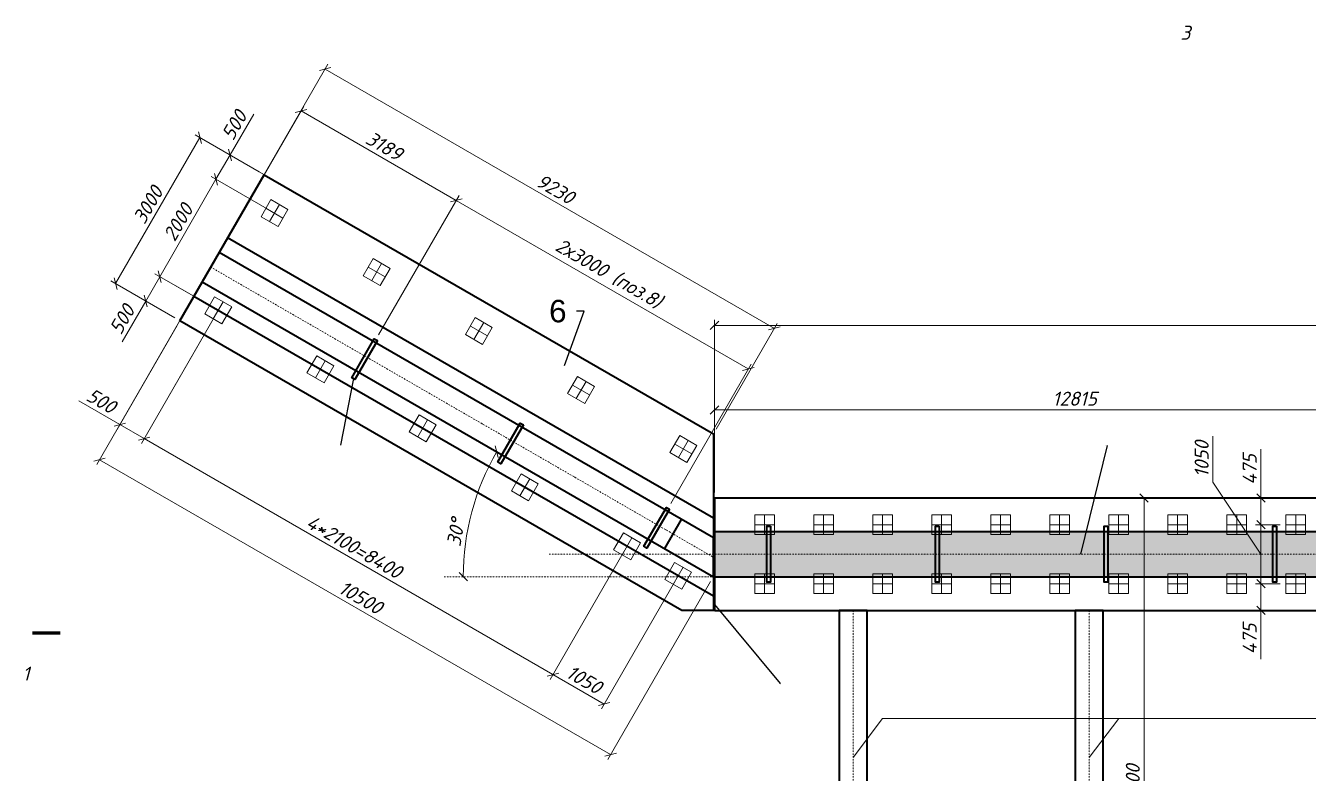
# Model space of a CAD drawing. Header units: millimetres. Extents: x 1725 to 53986, y 1481 to 48803.
# Drawn here: x 3756 to 26577, y 35493 to 48803 of the extents above; entities that cross this region are included whole.
import ezdxf
from ezdxf import colors
from ezdxf.entities.mleader import LeaderData, LeaderLine
from ezdxf.math import Vec2, Vec3

# ---------------------------------------------------------------- set-up
doc = ezdxf.new("R2010")
doc.units = ezdxf.units.MM
doc.linetypes.add('DASHDOT', pattern=[25.4, 12.7, -6.35, 0, -6.35])
doc.linetypes.add('DASHED', pattern=[19.05, 12.7, -6.35])
doc.layers.get('Defpoints').update_dxf_attribs({"color": 6})
for name, color, linetype, lineweight in [('$Выноски', 5, 'Continuous', 13), ('$Оси', 1, 'DASHDOT', 13), ('$Пунктир', 3, 'DASHED', 13), ('$Размеры', 5, 'Continuous', 13), ('$Слои конструкции', 7, 'Continuous', 35), ('$Тонкие', 8, 'Continuous', 13)]:
    doc.layers.add(name, color=color, linetype=linetype, lineweight=lineweight)
doc.styles.add('@ТРАНСПРОЕКТ', font='isocpeur.ttf', dxfattribs={"oblique": 15})
doc.styles.get("Standard").update_dxf_attribs({"font": 'arial.ttf'})
doc.dimstyles.new('@TN  1-100', dxfattribs={"dimscale": 100, "dimtxt": 2.5, "dimasz": 1.5, "dimexe": 0.7, "dimexo": 1, "dimgap": 0.5, "dimtad": 1, "dimdec": 0, "dimzin": 0, "dimdsep": 46, "dimtxsty": '@ТРАНСПРОЕКТ', "dimblk": 'OBLIQUE', "dimcen": 0, "dimclrd": 256, "dimclre": 256, "dimclrt": 256, "dimaunit": 1, "dimadec": 3, "dimazin": 0, "dimtfac": 1, "dimtdec": 0, "dimtofl": 0, "dimtmove": 0, "dimatfit": 3, "dimfxl": 1, "dimtolj": 1, "dimtzin": 0, "dimlwd": 13, "dimlwe": 13, "dimarcsym": 0})
doc.dimstyles.new('@TN  1-100$0', dxfattribs={"dimscale": 100, "dimtxt": 2.5, "dimasz": 1.5, "dimexe": 1, "dimexo": 1, "dimgap": 0.75, "dimtad": 1, "dimdec": 0, "dimzin": 0, "dimdsep": 46, "dimtxsty": '@ТРАНСПРОЕКТ', "dimblk": 'OBLIQUE', "dimcen": 0, "dimclrd": 5, "dimclre": 5, "dimclrt": 5, "dimaunit": 1, "dimadec": 3, "dimazin": 0, "dimtfac": 1, "dimtdec": 0, "dimtofl": 0, "dimtmove": 0, "dimatfit": 3, "dimfxl": 1, "dimtfill": 1, "dimtolj": 1, "dimtzin": 0, "dimlwd": 13, "dimlwe": 13, "dimarcsym": 0})

# ---------------------------------------------------------------- blocks, each defined once
blk = doc.blocks.new('A$C11282C60')
at = {"layer": '$Оси', "ltscale": 0.5}
for points in [[(0.175, 0.35), (0.175, 0)], [(0, 0.175), (0.35, 0.175)]]:
    blk.add_lwpolyline(points, dxfattribs=at)
at = {"layer": '$Пунктир', "ltscale": 0.5}
blk.add_lwpolyline([(0, 0), (0.35, 0), (0.35, 0.35), (0, 0.35)], close=True, dxfattribs=at)
blk = doc.blocks.new('_None')
blk = doc.blocks.new('_Oblique')
at = {"color": 0, "linetype": 'ByBlock', "lineweight": -2}
blk.add_line((-0.5, -0.5), (0.5, 0.5), dxfattribs=at)
blk = doc.blocks.new('*D231')
at = {"layer": '$Размеры', "color": 5, "linetype": 'Continuous', "lineweight": 13, "transparency": 16777216}
for p, q in [((16012, 40494), (16012, 42062)), ((28827, 41094), (28827, 42062)), ((28827, 41962), (16012, 41962))]:
    blk.add_line(p, q, dxfattribs=at)
at = {"layer": 'Defpoints', "color": 0, "transparency": 16777216}
for p in [(16012, 41962), (28827, 40994), (16012, 40394)]:
    blk.add_point(p, dxfattribs=at)
at = {"layer": '$Размеры', "color": 5, "lineweight": 13, "transparency": 16777216, "xscale": 150, "yscale": 150, "zscale": 150, "rotation": 180}
blk.add_blockref('_Oblique', (16012, 41962), dxfattribs=at)
at = {"layer": '$Размеры', "color": 5, "lineweight": 13, "transparency": 16777216, "xscale": 150, "yscale": 150, "zscale": 150}
blk.add_blockref('_Oblique', (28827, 41962), dxfattribs=at)
at = {"layer": '$Размеры', "color": 5, "transparency": 16777216, "insert": (22420, 42162), "char_height": 250, "attachment_point": 5, "style": '@ТРАНСПРОЕКТ', "bg_fill": 3, "box_fill_scale": 1.1, "bg_fill_color": 9, "bg_fill_true_color": 13158600, "bg_fill_transparency": 0}
blk.add_mtext('\\A1;12815', dxfattribs=at)
blk = doc.blocks.new('*D157')
at = {"layer": '$Размеры', "color": 5, "linetype": 'Continuous', "lineweight": 13, "transparency": 16777216}
for p, q in [((24879, 40677), (24879, 41494)), ((25734, 39394), (24879, 40677)), ((26077, 39919), (25634, 39919)), ((25734, 38869), (25734, 39919)), ((26077, 38869), (25634, 38869))]:
    blk.add_line(p, q, dxfattribs=at)
at = {"layer": 'Defpoints', "color": 0, "transparency": 16777216}
for p in [(25734, 39919), (26177, 39919), (26177, 38869)]:
    blk.add_point(p, dxfattribs=at)
at = {"layer": '$Размеры', "color": 5, "lineweight": 13, "transparency": 16777216, "xscale": 150, "yscale": 150, "zscale": 150}
for p, rotation in [((25734, 39919), 90), ((25734, 38869), 270)]:
    blk.add_blockref('_Oblique', p, dxfattribs=dict(at, rotation=rotation))
at = {"layer": '$Размеры', "color": 5, "transparency": 16777216, "insert": (24679, 41086), "char_height": 250, "attachment_point": 5, "rotation": 90, "style": '@ТРАНСПРОЕКТ', "bg_fill": 3, "box_fill_scale": 1.1, "bg_fill_color": 9, "bg_fill_true_color": 13158600, "bg_fill_transparency": 0}
blk.add_mtext('\\A1;1050', dxfattribs=at)
blk = doc.blocks.new('*D158')
at = {"layer": '$Размеры', "color": 5, "linetype": 'Continuous', "lineweight": 13, "transparency": 16777216}
for p, q in [((25734, 40394), (25734, 41261)), ((26102, 40394), (25634, 40394)), ((25734, 39919), (25734, 40394)), ((26077, 39919), (25634, 39919))]:
    blk.add_line(p, q, dxfattribs=at)
at = {"layer": 'Defpoints', "color": 0, "transparency": 16777216}
for p in [(25734, 40394), (26202, 40394), (26177, 39919)]:
    blk.add_point(p, dxfattribs=at)
at = {"layer": '$Размеры', "color": 5, "lineweight": 13, "transparency": 16777216, "xscale": 150, "yscale": 150, "zscale": 150}
for p, rotation in [((25734, 40394), 90), ((25734, 39919), 270)]:
    blk.add_blockref('_Oblique', p, dxfattribs=dict(at, rotation=rotation))
at = {"layer": '$Размеры', "color": 5, "transparency": 16777216, "insert": (25534, 40902), "char_height": 250, "attachment_point": 5, "rotation": 90, "style": '@ТРАНСПРОЕКТ', "bg_fill": 3, "box_fill_scale": 1.1, "bg_fill_color": 9, "bg_fill_true_color": 13158600, "bg_fill_transparency": 0}
blk.add_mtext('\\A1;475', dxfattribs=at)
blk = doc.blocks.new('*D159')
at = {"layer": '$Размеры', "color": 5, "linetype": 'Continuous', "lineweight": 13, "transparency": 16777216}
for p, q in [((26077, 38869), (25634, 38869)), ((25734, 38869), (25734, 38394)), ((26102, 38394), (25634, 38394)), ((25734, 38394), (25734, 37527))]:
    blk.add_line(p, q, dxfattribs=at)
at = {"layer": 'Defpoints', "color": 0, "transparency": 16777216}
for p in [(26177, 38869), (25734, 38394), (26202, 38394)]:
    blk.add_point(p, dxfattribs=at)
at = {"layer": '$Размеры', "color": 5, "lineweight": 13, "transparency": 16777216, "xscale": 150, "yscale": 150, "zscale": 150}
for p, rotation in [((25734, 38869), 90), ((25734, 38394), 270)]:
    blk.add_blockref('_Oblique', p, dxfattribs=dict(at, rotation=rotation))
at = {"layer": '$Размеры', "color": 5, "transparency": 16777216, "insert": (25534, 37885), "char_height": 250, "attachment_point": 5, "rotation": 90, "style": '@ТРАНСПРОЕКТ', "bg_fill": 3, "box_fill_scale": 1.1, "bg_fill_color": 9, "bg_fill_true_color": 13158600, "bg_fill_transparency": 0}
blk.add_mtext('\\A1;475', dxfattribs=at)
blk = doc.blocks.new('*D160')
at = {"layer": '$Размеры', "color": 5, "linetype": 'Continuous', "lineweight": 13, "transparency": 16777216}
for p, q in [((24459, 40394), (23554, 40394)), ((23654, 40394), (23654, 30094)), ((24459, 30094), (23554, 30094))]:
    blk.add_line(p, q, dxfattribs=at)
at = {"layer": 'Defpoints', "color": 0, "transparency": 16777216}
for p in [(24559, 40394), (23654, 30094), (24559, 30094)]:
    blk.add_point(p, dxfattribs=at)
at = {"layer": '$Размеры', "color": 5, "lineweight": 13, "transparency": 16777216, "xscale": 150, "yscale": 150, "zscale": 150}
for p, rotation in [((23654, 40394), 90), ((23654, 30094), 270)]:
    blk.add_blockref('_Oblique', p, dxfattribs=dict(at, rotation=rotation))
at = {"layer": '$Размеры', "color": 5, "transparency": 16777216, "insert": (23454, 35244), "char_height": 250, "attachment_point": 5, "rotation": 90, "style": '@ТРАНСПРОЕКТ', "bg_fill": 3, "box_fill_scale": 1.1, "bg_fill_color": 9, "bg_fill_true_color": 13158600, "bg_fill_transparency": 0}
blk.add_mtext('\\A1;10300', dxfattribs=at)
blk = doc.blocks.new('A$C0AF07C0A')
at = {"layer": '$Оси', "ltscale": 2}
blk.add_lwpolyline([(8943, 6110), (0, 946)], dxfattribs=at)
at = {"layer": '$Слои конструкции'}
for points in [[(9493, 5157), (7993, 7755), (0, 3140), (0, 0), (561, 0), (9493, 5157)], [(0, 1639), (8643, 6629)], [(8793, 6370), (9093, 5850), (0, 600), (0, 1293), (8793, 6370)], [(0, 254), (9243, 5590)], [(866, 1100), (566, 1620)]]:
    blk.add_lwpolyline(points, dxfattribs=at)
at = {"color": 4, "xscale": 999.9999999999995, "yscale": 999.9999999999995, "zscale": 999.9999999999995, "rotation": 29.99999999983618}
for p in [(7746, 6833), (5928, 5783), (8746, 5101), (4109, 4733), (6928, 4051), (2290, 3683), (5109, 3001), (472, 2633), (3290, 1951), (1472, 901), (562, 376)]:
    blk.add_blockref('A$C11282C60', p, dxfattribs=at)
blk = doc.blocks.new('*D190')
at = {"layer": '$Размеры', "color": 5, "linetype": 'Continuous', "lineweight": 13, "transparency": 16777216}
blk.add_arc((15992, 38994), 4451, 150, 180, dxfattribs=at)
at = {"layer": 'Defpoints', "color": 0, "transparency": 16777216}
for p in [(6899, 44244), (11809, 40516), (11190, 38994), (15992, 38994), (16012, 38994)]:
    blk.add_point(p, dxfattribs=at)
at = {"layer": '$Размеры', "color": 5, "lineweight": 13, "transparency": 16777216, "xscale": 150, "yscale": 150, "zscale": 150}
for p, rotation in [((12137, 41220), 60.00000000000082), ((11541, 38994), 270.0000000000001)]:
    blk.add_blockref('_Oblique', p, dxfattribs=dict(at, rotation=rotation))
at = {"layer": '$Размеры', "color": 5, "transparency": 16777216, "insert": (11408, 39782), "char_height": 250, "attachment_point": 5, "rotation": 80.2496, "style": '@ТРАНСПРОЕКТ', "bg_fill": 3, "box_fill_scale": 1.1, "bg_fill_color": 9, "bg_fill_true_color": 13158600, "bg_fill_transparency": 0}
blk.add_mtext('\\A1;30°', dxfattribs=at)
blk = doc.blocks.new('*D191')
at = {"layer": '$Слои конструкции', "color": 5, "linetype": 'Continuous', "lineweight": 13, "transparency": 16777216}
for p, q in [((6849, 44157), (5020, 40989)), ((5070, 41076), (14163, 35826)), ((15942, 38907), (14113, 35739))]:
    blk.add_line(p, q, dxfattribs=at)
at = {"layer": 'Defpoints', "color": 0, "transparency": 16777216}
for p in [(6899, 44244), (15992, 38994), (14163, 35826)]:
    blk.add_point(p, dxfattribs=at)
at = {"layer": '$Слои конструкции', "color": 5, "lineweight": 13, "transparency": 16777216, "xscale": 150, "yscale": 150, "zscale": 150}
for p, rotation in [((5070, 41076), 150.0000000000008), ((14163, 35826), 330.0000000000009)]:
    blk.add_blockref('_Oblique', p, dxfattribs=dict(at, rotation=rotation))
at = {"layer": '$Слои конструкции', "color": 5, "transparency": 16777216, "insert": (9716, 38624), "char_height": 250, "attachment_point": 5, "rotation": 330, "style": '@ТРАНСПРОЕКТ', "bg_fill": 3, "box_fill_scale": 1.1, "bg_fill_color": 9, "bg_fill_true_color": 13158600, "bg_fill_transparency": 0}
blk.add_mtext('\\A1;10500', dxfattribs=at)
blk = doc.blocks.new('*D192')
at = {"layer": '$Слои конструкции', "color": 5, "linetype": 'Continuous', "lineweight": 13, "transparency": 16777216}
for p, q in [((8049, 46236), (9134, 48116)), ((9084, 48029), (17077, 43414)), ((16042, 41621), (17127, 43501))]:
    blk.add_line(p, q, dxfattribs=at)
at = {"layer": 'Defpoints', "color": 0, "transparency": 16777216}
for p in [(7999, 46149), (17077, 43414), (15992, 41534)]:
    blk.add_point(p, dxfattribs=at)
at = {"layer": '$Слои конструкции', "color": 5, "lineweight": 13, "transparency": 16777216, "xscale": 150, "yscale": 150, "zscale": 150}
for p, rotation in [((9084, 48029), 150.0000000000056), ((17077, 43414), 330.0000000000056)]:
    blk.add_blockref('_Oblique', p, dxfattribs=dict(at, rotation=rotation))
at = {"layer": '$Слои конструкции', "color": 5, "transparency": 16777216, "insert": (13181, 45895), "char_height": 250, "attachment_point": 5, "rotation": 330, "style": '@ТРАНСПРОЕКТ', "bg_fill": 3, "box_fill_scale": 1.1, "bg_fill_color": 9, "bg_fill_true_color": 13158600, "bg_fill_transparency": 0}
blk.add_mtext('\\A1;9230', dxfattribs=at)
blk = doc.blocks.new('*D193')
at = {"layer": '$Слои конструкции', "color": 5, "linetype": 'Continuous', "lineweight": 13, "transparency": 16777216}
for p, q in [((7132, 43648), (5814, 41365)), ((13138, 37251), (5864, 41451)), ((14406, 39448), (13088, 37165))]:
    blk.add_line(p, q, dxfattribs=at)
at = {"layer": 'Defpoints', "color": 0, "transparency": 16777216}
for p in [(7182, 43734), (5864, 41451), (14456, 39534)]:
    blk.add_point(p, dxfattribs=at)
at = {"layer": '$Слои конструкции', "color": 5, "lineweight": 13, "transparency": 16777216, "xscale": 150, "yscale": 150, "zscale": 150}
for p, rotation in [((5864, 41451), 150.0000000000028), ((13138, 37251), 330.0000000000029)]:
    blk.add_blockref('_Oblique', p, dxfattribs=dict(at, rotation=rotation))
at = {"layer": '$Слои конструкции', "color": 5, "transparency": 16777216, "insert": (9601, 39525), "char_height": 250, "attachment_point": 5, "rotation": 330, "style": '@ТРАНСПРОЕКТ', "bg_fill": 3, "box_fill_scale": 1.1, "bg_fill_color": 9, "bg_fill_true_color": 13158600, "bg_fill_transparency": 0}
blk.add_mtext('\\A1;4*2100=8400', dxfattribs=at)
blk = doc.blocks.new('*D194')
at = {"layer": '$Слои конструкции', "color": 5, "linetype": 'Continuous', "lineweight": 13, "transparency": 16777216}
for p, q in [((6449, 43465), (5381, 41615)), ((6882, 43215), (5814, 41365)), ((5431, 41701), (4702, 42122)), ((5864, 41451), (5431, 41701))]:
    blk.add_line(p, q, dxfattribs=at)
at = {"layer": 'Defpoints', "color": 0, "transparency": 16777216}
for p in [(6499, 43551), (6932, 43301), (5431, 41701)]:
    blk.add_point(p, dxfattribs=at)
at = {"layer": '$Слои конструкции', "color": 5, "lineweight": 13, "transparency": 16777216, "xscale": 150, "yscale": 150, "zscale": 150}
for p, rotation in [((5431, 41701), 150.0000000002781), ((5864, 41451), 330.0000000002781)]:
    blk.add_blockref('_Oblique', p, dxfattribs=dict(at, rotation=rotation))
at = {"layer": '$Слои конструкции', "color": 5, "transparency": 16777216, "insert": (5101, 42123), "char_height": 250, "attachment_point": 5, "rotation": 330, "style": '@ТРАНСПРОЕКТ', "bg_fill": 3, "box_fill_scale": 1.1, "bg_fill_color": 9, "bg_fill_true_color": 13158600, "bg_fill_transparency": 0}
blk.add_mtext('\\A1;500', dxfattribs=at)
blk = doc.blocks.new('*D203')
at = {"layer": '$Слои конструкции', "color": 5, "linetype": 'Continuous', "lineweight": 13, "transparency": 16777216}
for p, q in [((8095, 45516), (7055, 46117)), ((6142, 44334), (7142, 46067)), ((7095, 43784), (6055, 44384))]:
    blk.add_line(p, q, dxfattribs=at)
at = {"layer": 'Defpoints', "color": 0, "transparency": 16777216}
for p in [(7142, 46067), (8182, 45466), (7182, 43734)]:
    blk.add_point(p, dxfattribs=at)
at = {"layer": '$Слои конструкции', "color": 5, "lineweight": 13, "transparency": 16777216, "xscale": 150, "yscale": 150, "zscale": 150}
for p, rotation in [((7142, 46067), 60.00000000009527), ((6142, 44334), 240.0000000000953)]:
    blk.add_blockref('_Oblique', p, dxfattribs=dict(at, rotation=rotation))
at = {"layer": '$Слои конструкции', "color": 5, "transparency": 16777216, "insert": (6469, 45300), "char_height": 250, "attachment_point": 5, "rotation": 60, "style": '@ТРАНСПРОЕКТ', "bg_fill": 3, "box_fill_scale": 1.1, "bg_fill_color": 9, "bg_fill_true_color": 13158600, "bg_fill_transparency": 0}
blk.add_mtext('\\A1;2000', dxfattribs=at)
blk = doc.blocks.new('*D204')
at = {"layer": '$Слои конструкции', "color": 5, "linetype": 'Continuous', "lineweight": 13, "transparency": 16777216}
for p, q in [((6142, 44334), (5892, 43901)), ((6662, 44034), (6055, 44384)), ((5892, 43901), (5471, 43172)), ((6412, 43601), (5805, 43951))]:
    blk.add_line(p, q, dxfattribs=at)
at = {"layer": 'Defpoints', "color": 0, "transparency": 16777216}
for p in [(5892, 43901), (6749, 43984), (6499, 43551)]:
    blk.add_point(p, dxfattribs=at)
at = {"layer": '$Слои конструкции', "color": 5, "lineweight": 13, "transparency": 16777216, "xscale": 150, "yscale": 150, "zscale": 150}
for p, rotation in [((6142, 44334), 59.99999999999051), ((5892, 43901), 239.9999999999905)]:
    blk.add_blockref('_Oblique', p, dxfattribs=dict(at, rotation=rotation))
at = {"layer": '$Слои конструкции', "color": 5, "transparency": 16777216, "insert": (5471, 43572), "char_height": 250, "attachment_point": 5, "rotation": 60, "style": '@ТРАНСПРОЕКТ', "bg_fill": 3, "box_fill_scale": 1.1, "bg_fill_color": 9, "bg_fill_true_color": 13158600, "bg_fill_transparency": 0}
blk.add_mtext('\\A1;500', dxfattribs=at)
blk = doc.blocks.new('*D205')
at = {"layer": '$Слои конструкции', "color": 5, "linetype": 'Continuous', "lineweight": 13, "transparency": 16777216}
for p, q in [((7392, 46500), (7813, 47229)), ((7142, 46067), (7392, 46500)), ((8345, 45949), (7305, 46550)), ((8095, 45516), (7055, 46117))]:
    blk.add_line(p, q, dxfattribs=at)
at = {"layer": 'Defpoints', "color": 0, "transparency": 16777216}
for p in [(7392, 46500), (8432, 45899), (8182, 45466)]:
    blk.add_point(p, dxfattribs=at)
at = {"layer": '$Слои конструкции', "color": 5, "lineweight": 13, "transparency": 16777216, "xscale": 150, "yscale": 150, "zscale": 150}
for p, rotation in [((7392, 46500), 60.00000000001802), ((7142, 46067), 240.0000000000181)]:
    blk.add_blockref('_Oblique', p, dxfattribs=dict(at, rotation=rotation))
at = {"layer": '$Слои конструкции', "color": 5, "transparency": 16777216, "insert": (7467, 47029), "char_height": 250, "attachment_point": 5, "rotation": 60, "style": '@ТРАНСПРОЕКТ', "bg_fill": 3, "box_fill_scale": 1.1, "bg_fill_color": 9, "bg_fill_true_color": 13158600, "bg_fill_transparency": 0}
blk.add_mtext('\\A1;500', dxfattribs=at)
blk = doc.blocks.new('*D206')
at = {"layer": '$Слои конструкции', "color": 5, "linetype": 'Continuous', "lineweight": 13, "transparency": 16777216}
for p, q in [((6856, 46809), (5356, 44211)), ((7912, 46199), (6770, 46859)), ((6412, 43601), (5270, 44261))]:
    blk.add_line(p, q, dxfattribs=at)
at = {"layer": 'Defpoints', "color": 0, "transparency": 16777216}
for p in [(7999, 46149), (5356, 44211), (6499, 43551)]:
    blk.add_point(p, dxfattribs=at)
at = {"layer": '$Слои конструкции', "color": 5, "lineweight": 13, "transparency": 16777216, "xscale": 150, "yscale": 150, "zscale": 150}
for p, rotation in [((6856, 46809), 60.00000000000218), ((5356, 44211), 240.0000000000022)]:
    blk.add_blockref('_Oblique', p, dxfattribs=dict(at, rotation=rotation))
at = {"layer": '$Слои конструкции', "color": 5, "transparency": 16777216, "insert": (5933, 45610), "char_height": 250, "attachment_point": 5, "rotation": 60, "style": '@ТРАНСПРОЕКТ', "bg_fill": 3, "box_fill_scale": 1.1, "bg_fill_color": 9, "bg_fill_true_color": 13158600, "bg_fill_transparency": 0}
blk.add_mtext('\\A1;3000', dxfattribs=at)
blk = doc.blocks.new('*D209')
at = {"layer": '$Слои конструкции', "color": 5, "linetype": 'Continuous', "lineweight": 13, "transparency": 16777216}
for p, q in [((16012, 40494), (16012, 43566)), ((16012, 43466), (41942, 43466)), ((41942, 40494), (41942, 43566))]:
    blk.add_line(p, q, dxfattribs=at)
at = {"layer": 'Defpoints', "color": 0, "transparency": 16777216}
for p in [(41942, 43466), (16012, 40394), (41942, 40394)]:
    blk.add_point(p, dxfattribs=at)
at = {"layer": '$Слои конструкции', "color": 5, "lineweight": 13, "transparency": 16777216, "xscale": 150, "yscale": 150, "zscale": 150, "rotation": 180}
blk.add_blockref('_Oblique', (16012, 43466), dxfattribs=at)
at = {"layer": '$Слои конструкции', "color": 5, "lineweight": 13, "transparency": 16777216, "xscale": 150, "yscale": 150, "zscale": 150}
blk.add_blockref('_Oblique', (41942, 43466), dxfattribs=at)
at = {"layer": '$Слои конструкции', "color": 5, "transparency": 16777216, "insert": (28977, 43666), "char_height": 250, "attachment_point": 5, "style": '@ТРАНСПРОЕКТ', "bg_fill": 3, "box_fill_scale": 1.1, "bg_fill_color": 9, "bg_fill_true_color": 13158600, "bg_fill_transparency": 0}
blk.add_mtext('\\A1;25930', dxfattribs=at)
blk = doc.blocks.new('*D210')
at = {"layer": '$Размеры', "color": 5, "linetype": 'Continuous', "lineweight": 13, "transparency": 16777216}
for p, q in [((14406, 39448), (13088, 37165)), ((15316, 38923), (13998, 36640)), ((13138, 37251), (14048, 36726))]:
    blk.add_line(p, q, dxfattribs=at)
at = {"layer": 'Defpoints', "color": 0, "transparency": 16777216}
for p in [(14456, 39534), (15366, 39009), (14048, 36726)]:
    blk.add_point(p, dxfattribs=at)
at = {"layer": '$Размеры', "color": 5, "lineweight": 13, "transparency": 16777216, "xscale": 150, "yscale": 150, "zscale": 150}
for p, rotation in [((13138, 37251), 150.000000000171), ((14048, 36726), 330.000000000171)]:
    blk.add_blockref('_Oblique', p, dxfattribs=dict(at, rotation=rotation))
at = {"layer": '$Размеры', "color": 5, "transparency": 16777216, "insert": (13693, 37162), "char_height": 250, "attachment_point": 5, "rotation": 330, "style": '@ТРАНСПРОЕКТ', "bg_fill": 3, "box_fill_scale": 1.1, "bg_fill_color": 9, "bg_fill_true_color": 13158600, "bg_fill_transparency": 0}
blk.add_mtext('\\A1;1050', dxfattribs=at)
blk = doc.blocks.new('*D214')
at = {"layer": '$Размеры', "color": 5, "linetype": 'Continuous', "lineweight": 13, "transparency": 16777216}
for p, q in [((7274, 44893), (8705, 47372)), ((11417, 45691), (8655, 47285)), ((10036, 43299), (11467, 45777))]:
    blk.add_line(p, q, dxfattribs=at)
at = {"layer": 'Defpoints', "color": 0, "transparency": 16777216}
for p in [(8655, 47285), (7224, 44807), (9986, 43212)]:
    blk.add_point(p, dxfattribs=at)
at = {"layer": '$Размеры', "color": 5, "lineweight": 13, "transparency": 16777216, "xscale": 150, "yscale": 150, "zscale": 150}
for p, rotation in [((8655, 47285), 149.9999999999999), ((11417, 45691), 329.9999999999999)]:
    blk.add_blockref('_Oblique', p, dxfattribs=dict(at, rotation=rotation))
at = {"layer": '$Размеры', "color": 5, "transparency": 16777216, "insert": (10136, 46661), "char_height": 250, "attachment_point": 5, "rotation": 330, "style": '@ТРАНСПРОЕКТ', "bg_fill": 3, "box_fill_scale": 1.1, "bg_fill_color": 9, "bg_fill_true_color": 13158600, "bg_fill_transparency": 0}
blk.add_mtext('\\A1;3189', dxfattribs=at)
blk = doc.blocks.new('*D215')
at = {"layer": '$Размеры', "color": 5, "linetype": 'Continuous', "lineweight": 13, "transparency": 16777216}
for p, q in [((10036, 43299), (11467, 45777)), ((11417, 45691), (16613, 42691)), ((15232, 40299), (16663, 42777))]:
    blk.add_line(p, q, dxfattribs=at)
at = {"layer": 'Defpoints', "color": 0, "transparency": 16777216}
for p in [(9986, 43212), (16613, 42691), (15182, 40212)]:
    blk.add_point(p, dxfattribs=at)
at = {"layer": '$Размеры', "color": 5, "lineweight": 13, "transparency": 16777216, "xscale": 150, "yscale": 150, "zscale": 150}
for p, rotation in [((11417, 45691), 149.9998835540288), ((16613, 42691), 329.9998835540288)]:
    blk.add_blockref('_Oblique', p, dxfattribs=dict(at, rotation=rotation))
at = {"layer": '$Размеры', "color": 5, "transparency": 16777216, "insert": (14127, 44385), "char_height": 250, "attachment_point": 5, "rotation": 329.9999, "style": '@ТРАНСПРОЕКТ', "bg_fill": 3, "box_fill_scale": 1.1, "bg_fill_color": 9, "bg_fill_true_color": 13158600, "bg_fill_transparency": 0}
blk.add_mtext('\\A1;2х3000 (поз.8)', dxfattribs=at)

msp = doc.modelspace()

# ---------------------------------------------------------------- hatches: boundary and pattern name
at = {"layer": '$Тонкие'}
h = msp.add_hatch(dxfattribs=at)
h.set_pattern_fill('ANSI35', color=256, scale=1000)
h.set_pattern_definition([(45, (22659.76, 29062.6), (-176.7767, 176.7767), []), (45, (22836.54, 29062.6), (-176.7767, 176.7767), [312.5, -62.5, 0, -62.5])])
h.paths.add_polyline_path([(16012, 38993.9), (41942, 38993.9), (41942, 39793.9), (16012, 39793.9)])

# ---------------------------------------------------------------- linework, layer by layer
at = {"layer": '$Выноски'}
msp.add_lwpolyline([(4374.2, 37988.8, 60, 60, 0), (3874.2, 37988.8, 60, 60, 0), (4074.2, 37988.8, 0, 80, 0), (4074.2, 37588.8, 0, 0, 0), (4074.2, 36988.8, 0, 0, 0)], format="xyseb", dxfattribs=at)
at = {"layer": '$Оси', "ltscale": 2}
for p, q in [((18477, 38393.9), (18477, 32093.9)), ((22677, 38393.9), (22677, 32093.9))]:
    msp.add_line(p, q, dxfattribs=at)
for points in [[(13070.2, 39393.9), (41942, 39393.9)], [(16012, 38993.9), (11190.4, 38993.9)]]:
    msp.add_lwpolyline(points, dxfattribs=at)
at = {"layer": '$Слои конструкции'}
for points in [[(16012, 38393.9), (41942, 38393.9), (41942, 40393.9), (16012, 40393.9)], [(16012, 38993.9), (41942, 38993.9), (41942, 39793.9), (16012, 39793.9)], [(17008.5, 39893.9), (17008.5, 38893.9), (16945.5, 38893.9), (16945.5, 39893.9)], [(20008.5, 39893.9), (20008.5, 38893.9), (19945.5, 38893.9), (19945.5, 39893.9)], [(23008.5, 39893.9), (23008.5, 38893.9), (22945.5, 38893.9), (22945.5, 39893.9)], [(18227, 38393.9), (18227, 32093.9), (18727, 32093.9), (18727, 38393.9)], [(22427, 38393.9), (22427, 32093.9), (22927, 32093.9), (22927, 38393.9)]]:
    msp.add_lwpolyline(points, close=True, dxfattribs=at)

# ---------------------------------------------------------------- block references
at = {"color": 4, "xscale": 1000, "yscale": 1000, "zscale": 1000}
for p in [(16727, 39743.9), (17777, 39743.9), (18827, 39743.9), (19877, 39743.9), (20927, 39743.9), (21977, 39743.9), (23027, 39743.9), (24077, 39743.9), (25127, 39743.9), (26177, 39743.9), (16727, 38693.9), (17777, 38693.9), (18827, 38693.9), (19877, 38693.9), (20927, 38693.9), (21977, 38693.9), (23027, 38693.9), (24077, 38693.9), (25127, 38693.9), (26177, 38693.9)]:
    msp.add_blockref('A$C11282C60', p, dxfattribs=at)

# ---------------------------------------------------------------- texts
at = {"layer": '$Выноски', "style": '@ТРАНСПРОЕКТ', "oblique": 15}
for s, p in [('3', (24302, 48551.7)), ('1', (3699.2, 37142.8))]:
    msp.add_text(s, height=250, dxfattribs=at).set_placement(p)

# ---------------------------------------------------------------- leaders
at = {"layer": '$Выноски'}
ml = msp.add_multileader_mtext('Standard', dxfattribs=at)
ml.set_content('Ось опоры №1\\PПК16+50.55', color=256)
ml.set_leader_properties(linetype='ByLayer')
ml.set_arrow_properties(name='NONE')
ml.build(insert=Vec2(0, 0))
ml.multileader.update_dxf_attribs({"dogleg_length": 0.293, "arrow_head_size": 2})
ctx = ml.context
ctx.base_point, ctx.arrow_head_size, ctx.plane_origin = Vec3(22959.5, 41329.9), 2, Vec3(25044.6, 40680.8)
ctx.text_align_type = 1
notes = []
notes.append((ctx, [(0, (1, 1, 0), (23001.1, 41329.9), (-1, 0), 0.293, [(0, [(22527, 39393.9)], 0, [])])]))
ctx.mtext.insert, ctx.mtext.rotation, ctx.mtext.alignment, ctx.mtext.flow_direction = Vec3(22980.1, 41332), 6.2831853, 2, 5
for ctx, leaders in notes:
    for number, flags, end, landing, length, lines in leaders:
        leader = LeaderData()
        leader.index, (leader.has_last_leader_line, leader.has_dogleg_vector, leader.attachment_direction) = number, flags
        leader.last_leader_point, leader.dogleg_vector, leader.dogleg_length = Vec3(end), Vec3(landing), length
        for number, points, colour, breaks in lines:
            line = LeaderLine()
            line.index, line.vertices, line.color, line.breaks = number, Vec3.list(points), colors.encode_raw_color(colour), breaks
            leader.lines.append(line)
        ctx.leaders.append(leader)

# ---------------------------------------------------------------- next in the draw order: dimensions: what is measured, and where the dimension line sits
at = {"layer": '$Размеры', "color": 1}
dim = msp.add_linear_dim(base=(16012, 41962), p1=(28827, 40993.9), p2=(16012, 40393.9), dimstyle='@TN  1-100$0', dxfattribs=at)
dim.commit()
dim.dimension.update_dxf_attribs({"geometry": '*D231', "text_midpoint": (22419.5, 42162)})

# ---------------------------------------------------------------- next in the draw order: leaders
at = {"layer": '$Выноски'}
ml = msp.add_multileader_mtext('Standard', dxfattribs=at)
ml.set_content('Технологический\\Pшов', color=256)
ml.set_leader_properties(linetype='ByLayer')
ml.set_arrow_properties(name='NONE')
ml.build(insert=Vec2(0, 0))
ml.multileader.update_dxf_attribs({"dogleg_length": 3.47, "arrow_head_size": 2})
ctx = ml.context
ctx.base_point, ctx.arrow_head_size, ctx.plane_origin = Vec3(17183.2, 37089.6), 2, Vec3(16331.4, 36300.6)
ctx.text_align_type = 1
notes = []
notes.append((ctx, [(1, (1, 1, 0), (17179.7, 37089.6), (1, 0), 3.47, [(0, [(16012, 38500.6)], 0, [])])]))
ctx.mtext.insert, ctx.mtext.alignment, ctx.mtext.flow_direction = Vec3(17207.2, 37091.6), 2, 5
ctx.mtext.has_bg_fill, ctx.mtext.bg_color, ctx.mtext.bg_scale_factor, ctx.mtext.bg_transparency, ctx.mtext.use_window_bg_color = 1, -1027028792, 1.5, 0, 1
for ctx, leaders in notes:
    for number, flags, end, landing, length, lines in leaders:
        leader = LeaderData()
        leader.index, (leader.has_last_leader_line, leader.has_dogleg_vector, leader.attachment_direction) = number, flags
        leader.last_leader_point, leader.dogleg_vector, leader.dogleg_length = Vec3(end), Vec3(landing), length
        for number, points, colour, breaks in lines:
            line = LeaderLine()
            line.index, line.vertices, line.color, line.breaks = number, Vec3.list(points), colors.encode_raw_color(colour), breaks
            leader.lines.append(line)
        ctx.leaders.append(leader)

# ---------------------------------------------------------------- next in the draw order: block references
at = {"layer": '$Слои конструкции', "xscale": -1}
msp.add_blockref('A$C0AF07C0A', (15992, 38393.9), dxfattribs=at)

# ---------------------------------------------------------------- next in the draw order: dimensions: what is measured, and where the dimension line sits
at = {"layer": '$Размеры', "color": 1}
dim = msp.add_linear_dim(base=(25733.6, 39918.9), p1=(26177, 38868.9), p2=(26177, 39918.9), angle=90, dimstyle='@TN  1-100$0', override={"dimtmove": 1}, dxfattribs=at)
dim.commit()
dim.dimension.update_dxf_attribs({"geometry": '*D157', "text_midpoint": (24878.9, 40752.1), "dimtype": 160})

# ---------------------------------------------------------------- next in the draw order: dimensions: what is measured, and where the dimension line sits
dim = msp.add_angular_dim_2l(base=(11809.3, 40516.3), line1=((16012, 38993.9), (11190.4, 38993.9)), line2=((6898.8, 44243.9), (15992, 38993.9)), dimstyle='@TN  1-100', override={"dimexe": 1, "dimgap": 0.75, "dimclrd": 5, "dimclre": 5, "dimclrt": 5, "dimadec": 0, "dimtfill": 1}, dxfattribs=at)
dim.commit()
dim.dimension.update_dxf_attribs({"geometry": '*D190', "text_midpoint": (11605.2, 39747.8), "dimtype": 162})
for base, p1, p2, angle, picture, middle in [((25733.6, 40393.9), (26177, 39918.9), (26202, 40393.9), 270, '*D158', (25533.6, 40902.4)), ((23653.9, 30093.9), (24559.3, 40393.9), (24559.3, 30093.9), 90, '*D160', (23453.9, 35243.9)), ((25733.6, 38393.9), (26177, 38868.9), (26202, 38393.9), 270, '*D159', (25533.6, 37885.5))]:
    dim = msp.add_linear_dim(base=base, p1=p1, p2=p2, angle=angle, dimstyle='@TN  1-100$0', dxfattribs=at)
    dim.commit()
    dim.dimension.update_dxf_attribs({"geometry": picture, "text_midpoint": middle})

# ---------------------------------------------------------------- next in the draw order: linework, layer by layer
at = {"layer": '$Выноски'}
for points in [[(18477, 35776.1), (19003, 36467.5), (40003, 36467.5)], [(22677, 35776.1), (23203, 36467.5), (23487, 36467.5)]]:
    msp.add_lwpolyline(points, dxfattribs=at)
at = {"layer": '$Слои конструкции'}
msp.add_lwpolyline([(26008.5, 39893.9), (26008.5, 38893.9), (25945.5, 38893.9), (25945.5, 39893.9)], close=True, dxfattribs=at)

# ---------------------------------------------------------------- next in the draw order: dimensions: what is measured, and where the dimension line sits
dim = msp.add_aligned_dim(p1=(6898.8, 44243.9), p2=(15992, 38993.9), distance=-3657.9, dimstyle='@TN  1-100$0', dxfattribs=at)
dim.commit()
dim.dimension.update_dxf_attribs({"geometry": '*D191', "text_midpoint": (9716.4, 38624.3)})

# ---------------------------------------------------------------- next in the draw order: linework, layer by layer
msp.add_lwpolyline([(15209.1, 40196.5), (14809.1, 39503.7), (14754.6, 39535.2), (15154.6, 40228)], close=True, dxfattribs=at)

# ---------------------------------------------------------------- next in the draw order: dimensions: what is measured, and where the dimension line sits
dim = msp.add_aligned_dim(p1=(7998.8, 46149.2), p2=(15992, 41534.3), distance=2170.9, dimstyle='@TN  1-100$0', dxfattribs=at)
dim.commit()
dim.dimension.update_dxf_attribs({"geometry": '*D192', "text_midpoint": (13180.9, 45895)})

# ---------------------------------------------------------------- next in the draw order: dimensions: what is measured, and where the dimension line sits
at = {"layer": '$Слои конструкции', "color": 1}
dim = msp.add_linear_dim(base=(41942, 43466.4), p1=(16012, 40393.9), p2=(41942, 40393.9), dimstyle='@TN  1-100$0', dxfattribs=at)
dim.commit()
dim.dimension.update_dxf_attribs({"geometry": '*D209', "text_midpoint": (28977, 43666.4)})
at = {"layer": '$Слои конструкции'}
dim = msp.add_aligned_dim(p1=(14456.4, 39534.1), p2=(7181.8, 43734.1), distance=2635.8, text='4*2100=<>', dimstyle='@TN  1-100$0', dxfattribs=at)
dim.commit()
dim.dimension.update_dxf_attribs({"geometry": '*D193', "text_midpoint": (9601.2, 39524.7)})

# ---------------------------------------------------------------- next in the draw order: linework, layer by layer
for points in [[(10013, 43196.5), (9613, 42503.7), (9558.4, 42535.2), (9958.4, 43228)], [(12611.1, 41696.5), (12211.1, 41003.7), (12156.5, 41035.2), (12556.5, 41728)]]:
    msp.add_lwpolyline(points, close=True, dxfattribs=at)

# ---------------------------------------------------------------- next in the draw order: dimensions: what is measured, and where the dimension line sits
at = {"layer": '$Размеры'}
dim = msp.add_aligned_dim(p1=(14456.4, 39534.1), p2=(15365.7, 39009.1), distance=-2635.8, dimstyle='@TN  1-100$0', dxfattribs=at)
dim.commit()
dim.dimension.update_dxf_attribs({"geometry": '*D210', "text_midpoint": (13693.2, 37162.2)})
at = {"layer": '$Слои конструкции'}
dim = msp.add_linear_dim(base=(7142, 46066.5), p1=(7181.8, 43734.1), p2=(8181.8, 45466.2), angle=60, dimstyle='@TN  1-100$0', dxfattribs=at)
dim.commit()
dim.dimension.update_dxf_attribs({"geometry": '*D203', "text_midpoint": (6642, 45200.5), "dimtype": 161})
dim = msp.add_aligned_dim(p1=(6931.8, 43301.1), p2=(6498.8, 43551.1), distance=2135.8, dimstyle='@TN  1-100$0', dxfattribs=at)
dim.commit()
dim.dimension.update_dxf_attribs({"geometry": '*D194', "text_midpoint": (5101.3, 42122.7)})

# ---------------------------------------------------------------- next in the draw order: leaders
at = {"layer": '$Выноски'}
ml = msp.add_multileader_mtext('Standard', dxfattribs=at)
ml.set_content('6', color=256)
ml.set_leader_properties(linetype='ByLayer')
ml.set_arrow_properties(name='NONE')
ml.build(insert=Vec2(0, 0))
ml.multileader.update_dxf_attribs({"dogleg_length": 0.293, "arrow_head_size": 200, "scale": 100})
ctx = ml.context
ctx.base_point, ctx.scale, ctx.char_height, ctx.arrow_head_size, ctx.landing_gap_size, ctx.plane_origin = Vec3(12892, 43718.4), 100, 400, 200, 200, Vec3(11757.4, 43027.1)
ctx.text_align_type = 1
notes = []
notes.append((ctx, [(1, (1, 1, 0), (13693.4, 43718.4), (-1, 0), 137.2, [(0, [(13345.3, 42752.5)], 0, [])])]))
ctx.mtext.insert, ctx.mtext.rotation, ctx.mtext.alignment, ctx.mtext.flow_direction = Vec3(13224.1, 43921.8), 6.2831853, 2, 5
ml = msp.add_multileader_mtext('Standard', dxfattribs=at)
ml.set_content('Дренажные\\Pтрубки', color=256)
ml.set_leader_properties(linetype='ByLayer')
ml.set_arrow_properties(name='NONE')
ml.build(insert=Vec2(0, 0))
ml.multileader.update_dxf_attribs({"dogleg_length": 0.293, "arrow_head_size": 2})
ctx = ml.context
ctx.base_point, ctx.arrow_head_size, ctx.plane_origin = Vec3(9325, 41337.3), 2, Vec3(11269.2, 41058.5)
ctx.text_align_type = 1
notes.append((ctx, [(0, (1, 1, 0), (9359.2, 41337.3), (-1, 0), 0.293, [(0, [(9585.7, 42519.4)], 0, [])])]))
ctx.mtext.insert, ctx.mtext.rotation, ctx.mtext.alignment, ctx.mtext.flow_direction = Vec3(9342, 41339.9), 6.2831853, 2, 5
for ctx, leaders in notes:
    for number, flags, end, landing, length, lines in leaders:
        leader = LeaderData()
        leader.index, (leader.has_last_leader_line, leader.has_dogleg_vector, leader.attachment_direction) = number, flags
        leader.last_leader_point, leader.dogleg_vector, leader.dogleg_length = Vec3(end), Vec3(landing), length
        for number, points, colour, breaks in lines:
            line = LeaderLine()
            line.index, line.vertices, line.color, line.breaks = number, Vec3.list(points), colors.encode_raw_color(colour), breaks
            leader.lines.append(line)
        ctx.leaders.append(leader)

# ---------------------------------------------------------------- next in the draw order: dimensions: what is measured, and where the dimension line sits
at = {"layer": '$Слои конструкции'}
for p1, p2, distance, picture, middle in [((8181.8, 45466.2), (8431.8, 45899.2), 1200.7, '*D205', (7466.8, 47029.1)), ((6748.8, 43984.1), (6498.8, 43551.1), -700.7, '*D204', (5470.8, 43571.9))]:
    dim = msp.add_aligned_dim(p1=p1, p2=p2, distance=distance, dimstyle='@TN  1-100$0', dxfattribs=at)
    dim.commit()
    dim.dimension.update_dxf_attribs({"geometry": picture, "text_midpoint": middle})

# ---------------------------------------------------------------- next in the draw order: dimensions: what is measured, and where the dimension line sits
dim = msp.add_aligned_dim(p1=(7998.8, 46149.2), p2=(6498.8, 43551.1), distance=-1319.4, dimstyle='@TN  1-100$0', dxfattribs=at)
dim.commit()
dim.dimension.update_dxf_attribs({"geometry": '*D206', "text_midpoint": (5932.9, 45609.9)})

# ---------------------------------------------------------------- next in the draw order: dimensions: what is measured, and where the dimension line sits
at = {"layer": '$Размеры'}
dim = msp.add_aligned_dim(p1=(9985.7, 43212.3), p2=(7223.8, 44806.9), distance=-2861.8, dimstyle='@TN  1-100$0', dxfattribs=at)
dim.commit()
dim.dimension.update_dxf_attribs({"geometry": '*D214', "text_midpoint": (10135.6, 46661.1)})

# ---------------------------------------------------------------- next in the draw order: dimensions: what is measured, and where the dimension line sits
dim = msp.add_aligned_dim(p1=(9985.7, 43212.3), p2=(15181.9, 40212.2), distance=2861.8, text='2х3000 (поз.8)', dimstyle='@TN  1-100$0', dxfattribs=at)
dim.commit()
dim.dimension.update_dxf_attribs({"geometry": '*D215', "text_midpoint": (14127.2, 44385.5)})

doc.saveas('drawing.dxf')
